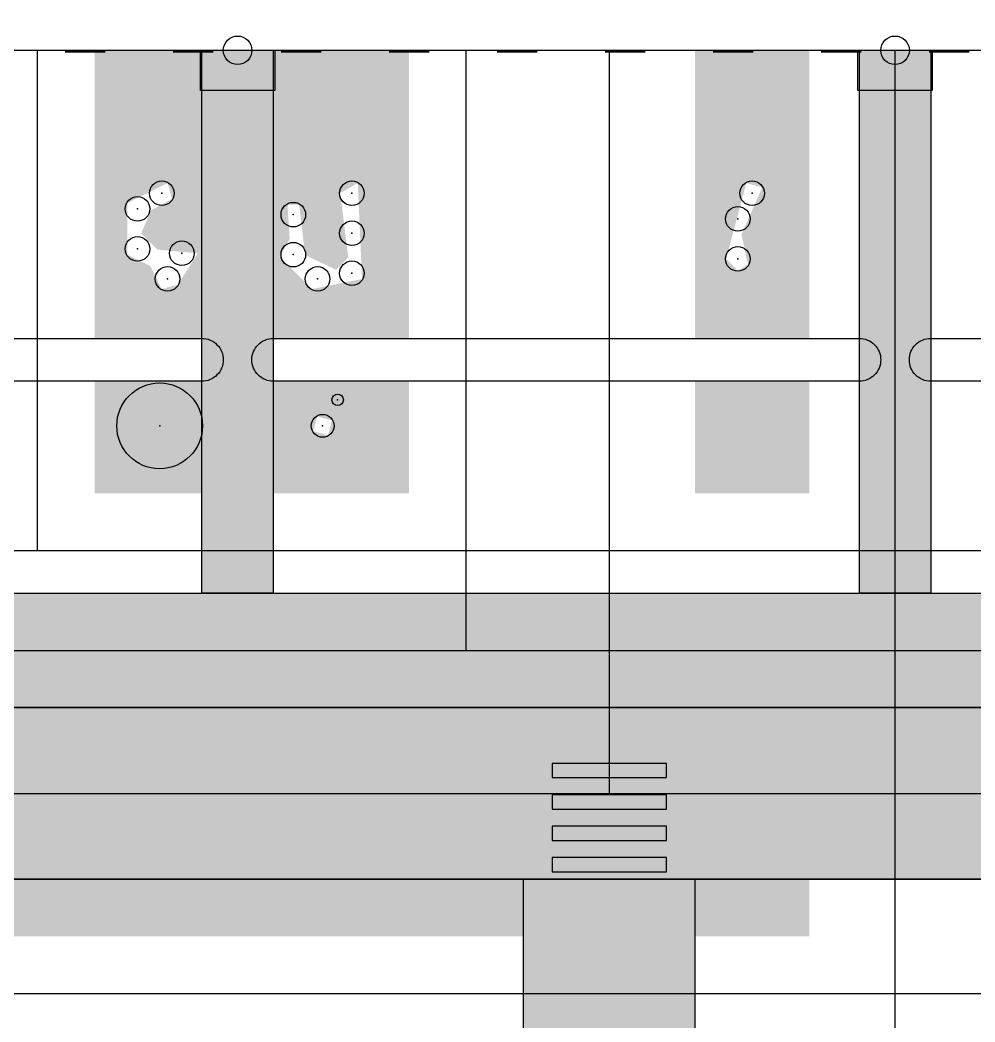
# Model space of a CAD drawing. Header units: metres. Extents: x 0 to 260, y 0 to 111.
# Drawn here: x 179.39 to 212.79, y 54 to 89.06 of the extents above; entities that cross this region are included whole.
import ezdxf

# ---------------------------------------------------------------- set-up
doc = ezdxf.new("R2010")
doc.units = ezdxf.units.M
for name, color, linetype in [('BUILDING_FOOTPRINT', 1, 'Continuous'), ('CANOPIES', 132, 'Continuous'), ('CURB', 8, 'Continuous'), ('ENTRANCES', 132, 'Continuous'), ('GAS_PIPE', 2, 'Continuous'), ('HEATING_T1', 1, 'Continuous'), ('NEW_BUSH', 3, 'Continuous'), ('NEW_LAMP', 2, 'Continuous'), ('NEW_LAWN', 82, 'Continuous'), ('NEW_PATHS', 2, 'Continuous'), ('NEW_TREE', 3, 'Continuous'), ('PATHS', 33, 'Continuous'), ('POWER_CABLE', 212, 'Continuous'), ('ROAD', 251, 'Continuous'), ('ROAD_MARKINGS', 7, 'Continuous'), ('SEWER_K1', 30, 'Continuous'), ('SIDEWALK', 31, 'Continuous'), ('WATER_SUPPLY_B1', 5, 'Continuous'), ('WINDOWS', 150, 'Continuous')]:
    doc.layers.add(name, color=color, linetype=linetype)

msp = doc.modelspace()

# ---------------------------------------------------------------- hatches: boundary and pattern name
at = {"layer": 'NEW_LAWN'}
h = msp.add_hatch(color=82, dxfattribs=at)
h.paths.add_polyline_path([(185.75, 88), (185.75, 77.92), (182, 77.92), (182, 88)])
h.paths.add_polyline_path([(185.608, 80.9), (184.195, 81.027), (183.627, 81.595), (183.981, 82.409), (184.704, 82.796), (184.554, 83.354), (183.146, 82.654), (183.146, 80.846), (183.952, 80.452), (184.346, 79.646), (184.904, 79.796)], flags=16)
h = msp.add_hatch(color=82, dxfattribs=at)
h.paths.add_polyline_path([(188.25, 77.92), (188.25, 88), (193, 88), (193, 77.92)])
h.paths.add_polyline_path([(188.746, 82.604), (188.823, 81.395), (188.465, 80.776), (189.596, 79.646), (191.354, 79.996), (191.204, 83.354), (190.591, 83), (190.873, 80.745), (190.447, 80.319), (189.362, 80.837), (189.154, 82.604)], flags=16)
h = msp.add_hatch(color=82, dxfattribs=at)
h.paths.add_polyline_path([(207, 88), (207, 77.92), (203, 77.92), (203, 88)])
h.paths.add_polyline_path([(204.796, 83.354), (204.091, 80.7), (204.5, 80.291), (204.854, 80.496), (204.627, 81.555), (205.354, 83.204)], flags=16)
for points in [[(185.75, 76.42), (185.75, 72.5), (182, 72.5), (182, 76.42)], [(203, 76.42), (207, 76.42), (207, 72.5), (203, 72.5)], [(197, 59), (197, 57), (152, 57), (152, 59)], [(203, 58.999), (207, 59), (207, 57), (203, 57)]]:
    msp.add_hatch(color=82, dxfattribs=at).paths.add_polyline_path(points)
h = msp.add_hatch(color=82, dxfattribs=at)
h.paths.add_polyline_path([(188.25, 76.42), (193, 76.42), (193, 72.5), (188.25, 72.5)])
h.paths.add_polyline_path([(190.164, 74.532), (190.303, 75.049), (189.786, 75.188), (189.647, 74.671)], flags=16)
at = {"layer": 'PATHS'}
for points in [[(188.25, 69), (185.75, 69), (185.75, 88), (188.25, 88)], [(208.75, 69), (208.75, 88), (211.25, 88), (211.25, 69)], [(0, 47), (57, 47), (57, 59), (63, 59), (63, 47), (70, 47), (70, 52), (90, 52), (90, 47), (170, 47), (170, 52), (190, 52), (190, 47), (197, 47), (197, 59), (203, 59), (203, 47), (260, 47), (260, 41), (203, 41), (203, 25), (197, 25), (197, 41), (190, 41), (190, 36), (170, 36), (170, 41), (90, 41), (90, 36), (70, 36), (70, 41), (63, 41), (63, 25), (57, 25), (57, 41), (0, 41)]]:
    msp.add_hatch(color=33, dxfattribs=at).paths.add_polyline_path(points)
at = {"layer": 'ROAD'}
msp.add_hatch(color=251, dxfattribs=at).paths.add_polyline_path([(0, 59), (0, 65), (260, 65), (260, 59)])
at = {"layer": 'SIDEWALK'}
msp.add_hatch(color=31, dxfattribs=at).paths.add_polyline_path([(0, 65), (0, 69), (260, 69), (260, 65)])

# ---------------------------------------------------------------- linework, layer by layer
at = {"layer": 'BUILDING_FOOTPRINT'}
msp.add_lwpolyline([(245, 88), (245, 102), (175, 102), (175, 88)], close=True, dxfattribs=at)
at = {"layer": 'CANOPIES'}
for points in [[(185.7, 88, 2.7), (188.3, 88, 2.7), (188.3, 86.6, 2.7), (185.7, 86.6, 2.7)], [(208.7, 88, 2.7), (211.3, 88, 2.7), (211.3, 86.6, 2.7), (208.7, 86.6, 2.7)]]:
    msp.add_3dface(points, dxfattribs=at)
at = {"layer": 'CURB'}
msp.add_lwpolyline([(260, 59), (260, 65), (0, 65), (0, 59)], close=True, dxfattribs=at)
at = {"layer": 'ENTRANCES'}
for centre in [(187, 88, 0.05), (210, 88, 0.05)]:
    msp.add_circle(centre, 0.5, dxfattribs=at)
at = {"layer": 'GAS_PIPE'}
for points in [[(180, 70.5, -1.2), (180, 88, -1.2)], [(0, 70.5, -1.2), (260, 70.5, -1.2)]]:
    msp.add_polyline3d(points, dxfattribs=at)
at = {"layer": 'HEATING_T1'}
msp.add_polyline3d([(0, 55, -1.4), (260, 55, -1.4)], dxfattribs=at)
at = {"layer": 'NEW_BUSH'}
for centre, radius in [((184.35, 83), 0.43), ((191, 83), 0.43), ((205, 83), 0.43), ((183.5, 82.45), 0.43), ((188.95, 82.25), 0.43), ((204.5, 82.1), 0.43), ((191, 81.6), 0.43), ((183.5, 81.05), 0.43), ((185.05, 80.9), 0.43), ((188.95, 80.85), 0.43), ((204.5, 80.7), 0.43), ((184.55, 80), 0.43), ((189.8, 80), 0.43), ((191, 80.2), 0.43), ((189.975, 74.86), 0.4)]:
    msp.add_circle(centre, radius, dxfattribs=at)
for p in [(184.35, 83), (191, 83), (205, 83), (183.5, 82.45), (188.95, 82.25), (204.5, 82.1), (191, 81.6), (183.5, 81.05), (185.05, 80.9), (188.95, 80.85), (204.5, 80.7), (184.55, 80), (189.8, 80), (191, 80.2), (189.975, 74.86)]:
    msp.add_point(p, dxfattribs=at)
at = {"layer": 'NEW_LAMP'}
msp.add_circle((190.5, 75.77), 0.2, dxfattribs=at)
msp.add_point((190.5, 75.77), dxfattribs=at)
at = {"layer": 'NEW_PATHS'}
for points in [[(149.25, 77.92), (185.75, 77.92), (185.824, 77.916), (185.896, 77.906), (185.968, 77.888), (186.037, 77.863), (186.104, 77.831), (186.167, 77.794), (186.226, 77.75), (186.28, 77.7), (186.33, 77.646), (186.374, 77.587), (186.411, 77.523), (186.443, 77.457), (186.468, 77.388), (186.486, 77.316), (186.496, 77.243), (186.5, 77.17), (186.496, 77.096), (186.486, 77.024), (186.468, 76.952), (186.443, 76.883), (186.411, 76.816), (186.374, 76.753), (186.33, 76.694), (186.28, 76.64), (186.226, 76.59), (186.167, 76.546), (186.104, 76.508), (186.037, 76.477), (185.968, 76.452), (185.896, 76.434), (185.824, 76.424), (185.75, 76.42), (149.25, 76.42)], [(231.75, 76.42), (211.25, 76.42), (211.176, 76.424), (211.104, 76.434), (211.032, 76.452), (210.963, 76.477), (210.896, 76.508), (210.833, 76.546), (210.774, 76.59), (210.72, 76.64), (210.67, 76.694), (210.626, 76.753), (210.589, 76.816), (210.557, 76.883), (210.532, 76.952), (210.514, 77.024), (210.504, 77.096), (210.5, 77.17), (210.504, 77.243), (210.514, 77.316), (210.532, 77.388), (210.557, 77.457), (210.589, 77.523), (210.626, 77.587), (210.67, 77.646), (210.72, 77.7), (210.774, 77.75), (210.833, 77.794), (210.896, 77.831), (210.963, 77.863), (211.032, 77.888), (211.104, 77.906), (211.176, 77.916), (211.25, 77.92), (231.75, 77.92)]]:
    msp.add_lwpolyline(points, dxfattribs=at)
msp.add_lwpolyline([(209.037, 77.863), (209.104, 77.831), (209.167, 77.794), (209.226, 77.75), (209.28, 77.7), (209.33, 77.646), (209.374, 77.587), (209.411, 77.523), (209.443, 77.457), (209.468, 77.388), (209.486, 77.316), (209.496, 77.243), (209.5, 77.17), (209.496, 77.096), (209.486, 77.024), (209.468, 76.952), (209.443, 76.883), (209.411, 76.816), (209.374, 76.753), (209.33, 76.694), (209.28, 76.64), (209.226, 76.59), (209.167, 76.546), (209.104, 76.508), (209.037, 76.477), (208.968, 76.452), (208.896, 76.434), (208.824, 76.424), (208.75, 76.42), (188.25, 76.42), (188.176, 76.424), (188.104, 76.434), (188.032, 76.452), (187.963, 76.477), (187.896, 76.508), (187.833, 76.546), (187.774, 76.59), (187.72, 76.64), (187.67, 76.694), (187.626, 76.753), (187.589, 76.816), (187.557, 76.883), (187.532, 76.952), (187.514, 77.024), (187.504, 77.096), (187.5, 77.17), (187.504, 77.243), (187.514, 77.316), (187.532, 77.388), (187.557, 77.457), (187.589, 77.523), (187.626, 77.587), (187.67, 77.646), (187.72, 77.7), (187.774, 77.75), (187.833, 77.794), (187.896, 77.831), (187.963, 77.863), (188.032, 77.888), (188.104, 77.906), (188.176, 77.916), (188.25, 77.92), (208.75, 77.92), (208.824, 77.916), (208.896, 77.906), (208.968, 77.888)], close=True, dxfattribs=at)
at = {"layer": 'NEW_TREE'}
msp.add_circle((184.275, 74.86), 1.5, dxfattribs=at)
msp.add_point((184.275, 74.86), dxfattribs=at)
at = {"layer": 'PATHS'}
for points in [[(188.25, 69), (185.75, 69), (185.75, 88), (188.25, 88)], [(208.75, 69), (208.75, 88), (211.25, 88), (211.25, 69)]]:
    msp.add_lwpolyline(points, close=True, dxfattribs=at)
msp.add_lwpolyline([(90, 47), (170, 47), (170, 52), (190, 52), (190, 47), (197, 47), (197, 59), (203, 59), (203, 47), (260, 47), (260, 41), (203, 41), (203, 25), (197, 25), (197, 41), (190, 41), (190, 36), (170, 36), (170, 41), (90, 41)], dxfattribs=at)
at = {"layer": 'POWER_CABLE'}
for points in [[(195, 67, -0.7), (195, 88, -0.7)], [(0, 67, -0.7), (260, 67, -0.7)]]:
    msp.add_polyline3d(points, dxfattribs=at)
at = {"layer": 'ROAD'}
msp.add_lwpolyline([(0, 59), (0, 65), (260, 65), (260, 59)], close=True, dxfattribs=at)
at = {"layer": 'ROAD_MARKINGS'}
for points in [[(202, 62.55), (202, 63.05), (198, 63.05), (198, 62.55)], [(202, 61.45), (202, 61.95), (198, 61.95), (198, 61.45)], [(202, 60.35), (202, 60.85), (198, 60.85), (198, 60.35)], [(202, 59.25), (202, 59.75), (198, 59.75), (198, 59.25)]]:
    msp.add_lwpolyline(points, close=True, dxfattribs=at)
at = {"layer": 'SEWER_K1'}
for points in [[(200, 88, -2.6), (200, 62, -2.6)], [(0, 62, -2.6), (260, 62, -2.6)]]:
    msp.add_polyline3d(points, dxfattribs=at)
at = {"layer": 'SIDEWALK'}
msp.add_lwpolyline([(0, 65), (0, 69), (260, 69), (260, 65)], close=True, dxfattribs=at)
at = {"layer": 'WATER_SUPPLY_B1'}
msp.add_polyline3d([(210, 2.5, -1.8), (210, 88, -1.8)], dxfattribs=at)
at = {"layer": 'WINDOWS'}
for points in [[(180.967, 87.95, 0.9), (182.367, 87.95, 0.9), (182.367, 87.95, 2.4), (180.967, 87.95, 2.4)], [(180.967, 87.95, 3.9), (182.367, 87.95, 3.9), (182.367, 87.95, 5.4), (180.967, 87.95, 5.4)], [(180.967, 87.95, 6.9), (182.367, 87.95, 6.9), (182.367, 87.95, 8.4), (180.967, 87.95, 8.4)], [(180.967, 87.95, 9.9), (182.367, 87.95, 9.9), (182.367, 87.95, 11.4), (180.967, 87.95, 11.4)], [(180.967, 87.95, 12.9), (182.367, 87.95, 12.9), (182.367, 87.95, 14.4), (180.967, 87.95, 14.4)], [(180.967, 87.95, 15.9), (182.367, 87.95, 15.9), (182.367, 87.95, 17.4), (180.967, 87.95, 17.4)], [(180.967, 87.95, 18.9), (182.367, 87.95, 18.9), (182.367, 87.95, 20.4), (180.967, 87.95, 20.4)], [(180.967, 87.95, 21.9), (182.367, 87.95, 21.9), (182.367, 87.95, 23.4), (180.967, 87.95, 23.4)], [(180.967, 87.95, 24.9), (182.367, 87.95, 24.9), (182.367, 87.95, 26.4), (180.967, 87.95, 26.4)], [(184.744, 87.95, 3.9), (186.144, 87.95, 3.9), (186.144, 87.95, 5.4), (184.744, 87.95, 5.4)], [(184.744, 87.95, 6.9), (186.144, 87.95, 6.9), (186.144, 87.95, 8.4), (184.744, 87.95, 8.4)], [(184.744, 87.95, 9.9), (186.144, 87.95, 9.9), (186.144, 87.95, 11.4), (184.744, 87.95, 11.4)], [(184.744, 87.95, 12.9), (186.144, 87.95, 12.9), (186.144, 87.95, 14.4), (184.744, 87.95, 14.4)], [(184.744, 87.95, 15.9), (186.144, 87.95, 15.9), (186.144, 87.95, 17.4), (184.744, 87.95, 17.4)], [(184.744, 87.95, 18.9), (186.144, 87.95, 18.9), (186.144, 87.95, 20.4), (184.744, 87.95, 20.4)], [(184.744, 87.95, 21.9), (186.144, 87.95, 21.9), (186.144, 87.95, 23.4), (184.744, 87.95, 23.4)], [(184.744, 87.95, 24.9), (186.144, 87.95, 24.9), (186.144, 87.95, 26.4), (184.744, 87.95, 26.4)], [(188.522, 87.95, 0.9), (189.922, 87.95, 0.9), (189.922, 87.95, 2.4), (188.522, 87.95, 2.4)], [(188.522, 87.95, 3.9), (189.922, 87.95, 3.9), (189.922, 87.95, 5.4), (188.522, 87.95, 5.4)], [(188.522, 87.95, 6.9), (189.922, 87.95, 6.9), (189.922, 87.95, 8.4), (188.522, 87.95, 8.4)], [(188.522, 87.95, 9.9), (189.922, 87.95, 9.9), (189.922, 87.95, 11.4), (188.522, 87.95, 11.4)], [(188.522, 87.95, 12.9), (189.922, 87.95, 12.9), (189.922, 87.95, 14.4), (188.522, 87.95, 14.4)], [(188.522, 87.95, 15.9), (189.922, 87.95, 15.9), (189.922, 87.95, 17.4), (188.522, 87.95, 17.4)], [(188.522, 87.95, 18.9), (189.922, 87.95, 18.9), (189.922, 87.95, 20.4), (188.522, 87.95, 20.4)], [(188.522, 87.95, 21.9), (189.922, 87.95, 21.9), (189.922, 87.95, 23.4), (188.522, 87.95, 23.4)], [(188.522, 87.95, 24.9), (189.922, 87.95, 24.9), (189.922, 87.95, 26.4), (188.522, 87.95, 26.4)], [(192.3, 87.95, 0.9), (193.7, 87.95, 0.9), (193.7, 87.95, 2.4), (192.3, 87.95, 2.4)], [(192.3, 87.95, 3.9), (193.7, 87.95, 3.9), (193.7, 87.95, 5.4), (192.3, 87.95, 5.4)], [(192.3, 87.95, 6.9), (193.7, 87.95, 6.9), (193.7, 87.95, 8.4), (192.3, 87.95, 8.4)], [(192.3, 87.95, 9.9), (193.7, 87.95, 9.9), (193.7, 87.95, 11.4), (192.3, 87.95, 11.4)], [(192.3, 87.95, 12.9), (193.7, 87.95, 12.9), (193.7, 87.95, 14.4), (192.3, 87.95, 14.4)], [(192.3, 87.95, 15.9), (193.7, 87.95, 15.9), (193.7, 87.95, 17.4), (192.3, 87.95, 17.4)], [(192.3, 87.95, 18.9), (193.7, 87.95, 18.9), (193.7, 87.95, 20.4), (192.3, 87.95, 20.4)], [(192.3, 87.95, 21.9), (193.7, 87.95, 21.9), (193.7, 87.95, 23.4), (192.3, 87.95, 23.4)], [(192.3, 87.95, 24.9), (193.7, 87.95, 24.9), (193.7, 87.95, 26.4), (192.3, 87.95, 26.4)], [(196.078, 87.95, 0.9), (197.478, 87.95, 0.9), (197.478, 87.95, 2.4), (196.078, 87.95, 2.4)], [(196.078, 87.95, 3.9), (197.478, 87.95, 3.9), (197.478, 87.95, 5.4), (196.078, 87.95, 5.4)], [(196.078, 87.95, 6.9), (197.478, 87.95, 6.9), (197.478, 87.95, 8.4), (196.078, 87.95, 8.4)], [(196.078, 87.95, 9.9), (197.478, 87.95, 9.9), (197.478, 87.95, 11.4), (196.078, 87.95, 11.4)], [(196.078, 87.95, 12.9), (197.478, 87.95, 12.9), (197.478, 87.95, 14.4), (196.078, 87.95, 14.4)], [(196.078, 87.95, 15.9), (197.478, 87.95, 15.9), (197.478, 87.95, 17.4), (196.078, 87.95, 17.4)], [(196.078, 87.95, 18.9), (197.478, 87.95, 18.9), (197.478, 87.95, 20.4), (196.078, 87.95, 20.4)], [(196.078, 87.95, 21.9), (197.478, 87.95, 21.9), (197.478, 87.95, 23.4), (196.078, 87.95, 23.4)], [(196.078, 87.95, 24.9), (197.478, 87.95, 24.9), (197.478, 87.95, 26.4), (196.078, 87.95, 26.4)], [(199.856, 87.95, 0.9), (201.256, 87.95, 0.9), (201.256, 87.95, 2.4), (199.856, 87.95, 2.4)], [(199.856, 87.95, 3.9), (201.256, 87.95, 3.9), (201.256, 87.95, 5.4), (199.856, 87.95, 5.4)], [(199.856, 87.95, 6.9), (201.256, 87.95, 6.9), (201.256, 87.95, 8.4), (199.856, 87.95, 8.4)], [(199.856, 87.95, 9.9), (201.256, 87.95, 9.9), (201.256, 87.95, 11.4), (199.856, 87.95, 11.4)], [(199.856, 87.95, 12.9), (201.256, 87.95, 12.9), (201.256, 87.95, 14.4), (199.856, 87.95, 14.4)], [(199.856, 87.95, 15.9), (201.256, 87.95, 15.9), (201.256, 87.95, 17.4), (199.856, 87.95, 17.4)], [(199.856, 87.95, 18.9), (201.256, 87.95, 18.9), (201.256, 87.95, 20.4), (199.856, 87.95, 20.4)], [(199.856, 87.95, 21.9), (201.256, 87.95, 21.9), (201.256, 87.95, 23.4), (199.856, 87.95, 23.4)], [(199.856, 87.95, 24.9), (201.256, 87.95, 24.9), (201.256, 87.95, 26.4), (199.856, 87.95, 26.4)], [(203.633, 87.95, 0.9), (205.033, 87.95, 0.9), (205.033, 87.95, 2.4), (203.633, 87.95, 2.4)], [(203.633, 87.95, 3.9), (205.033, 87.95, 3.9), (205.033, 87.95, 5.4), (203.633, 87.95, 5.4)], [(203.633, 87.95, 6.9), (205.033, 87.95, 6.9), (205.033, 87.95, 8.4), (203.633, 87.95, 8.4)], [(203.633, 87.95, 9.9), (205.033, 87.95, 9.9), (205.033, 87.95, 11.4), (203.633, 87.95, 11.4)], [(203.633, 87.95, 12.9), (205.033, 87.95, 12.9), (205.033, 87.95, 14.4), (203.633, 87.95, 14.4)], [(203.633, 87.95, 15.9), (205.033, 87.95, 15.9), (205.033, 87.95, 17.4), (203.633, 87.95, 17.4)], [(203.633, 87.95, 18.9), (205.033, 87.95, 18.9), (205.033, 87.95, 20.4), (203.633, 87.95, 20.4)], [(203.633, 87.95, 21.9), (205.033, 87.95, 21.9), (205.033, 87.95, 23.4), (203.633, 87.95, 23.4)], [(203.633, 87.95, 24.9), (205.033, 87.95, 24.9), (205.033, 87.95, 26.4), (203.633, 87.95, 26.4)], [(207.411, 87.95, 3.9), (208.811, 87.95, 3.9), (208.811, 87.95, 5.4), (207.411, 87.95, 5.4)], [(207.411, 87.95, 6.9), (208.811, 87.95, 6.9), (208.811, 87.95, 8.4), (207.411, 87.95, 8.4)], [(207.411, 87.95, 9.9), (208.811, 87.95, 9.9), (208.811, 87.95, 11.4), (207.411, 87.95, 11.4)], [(207.411, 87.95, 12.9), (208.811, 87.95, 12.9), (208.811, 87.95, 14.4), (207.411, 87.95, 14.4)], [(207.411, 87.95, 15.9), (208.811, 87.95, 15.9), (208.811, 87.95, 17.4), (207.411, 87.95, 17.4)], [(207.411, 87.95, 18.9), (208.811, 87.95, 18.9), (208.811, 87.95, 20.4), (207.411, 87.95, 20.4)], [(207.411, 87.95, 21.9), (208.811, 87.95, 21.9), (208.811, 87.95, 23.4), (207.411, 87.95, 23.4)], [(207.411, 87.95, 24.9), (208.811, 87.95, 24.9), (208.811, 87.95, 26.4), (207.411, 87.95, 26.4)], [(211.189, 87.95, 3.9), (212.589, 87.95, 3.9), (212.589, 87.95, 5.4), (211.189, 87.95, 5.4)], [(211.189, 87.95, 6.9), (212.589, 87.95, 6.9), (212.589, 87.95, 8.4), (211.189, 87.95, 8.4)], [(211.189, 87.95, 9.9), (212.589, 87.95, 9.9), (212.589, 87.95, 11.4), (211.189, 87.95, 11.4)], [(211.189, 87.95, 12.9), (212.589, 87.95, 12.9), (212.589, 87.95, 14.4), (211.189, 87.95, 14.4)], [(211.189, 87.95, 15.9), (212.589, 87.95, 15.9), (212.589, 87.95, 17.4), (211.189, 87.95, 17.4)], [(211.189, 87.95, 18.9), (212.589, 87.95, 18.9), (212.589, 87.95, 20.4), (211.189, 87.95, 20.4)], [(211.189, 87.95, 21.9), (212.589, 87.95, 21.9), (212.589, 87.95, 23.4), (211.189, 87.95, 23.4)], [(211.189, 87.95, 24.9), (212.589, 87.95, 24.9), (212.589, 87.95, 26.4), (211.189, 87.95, 26.4)]]:
    msp.add_3dface(points, dxfattribs=at)

doc.saveas('drawing.dxf')
